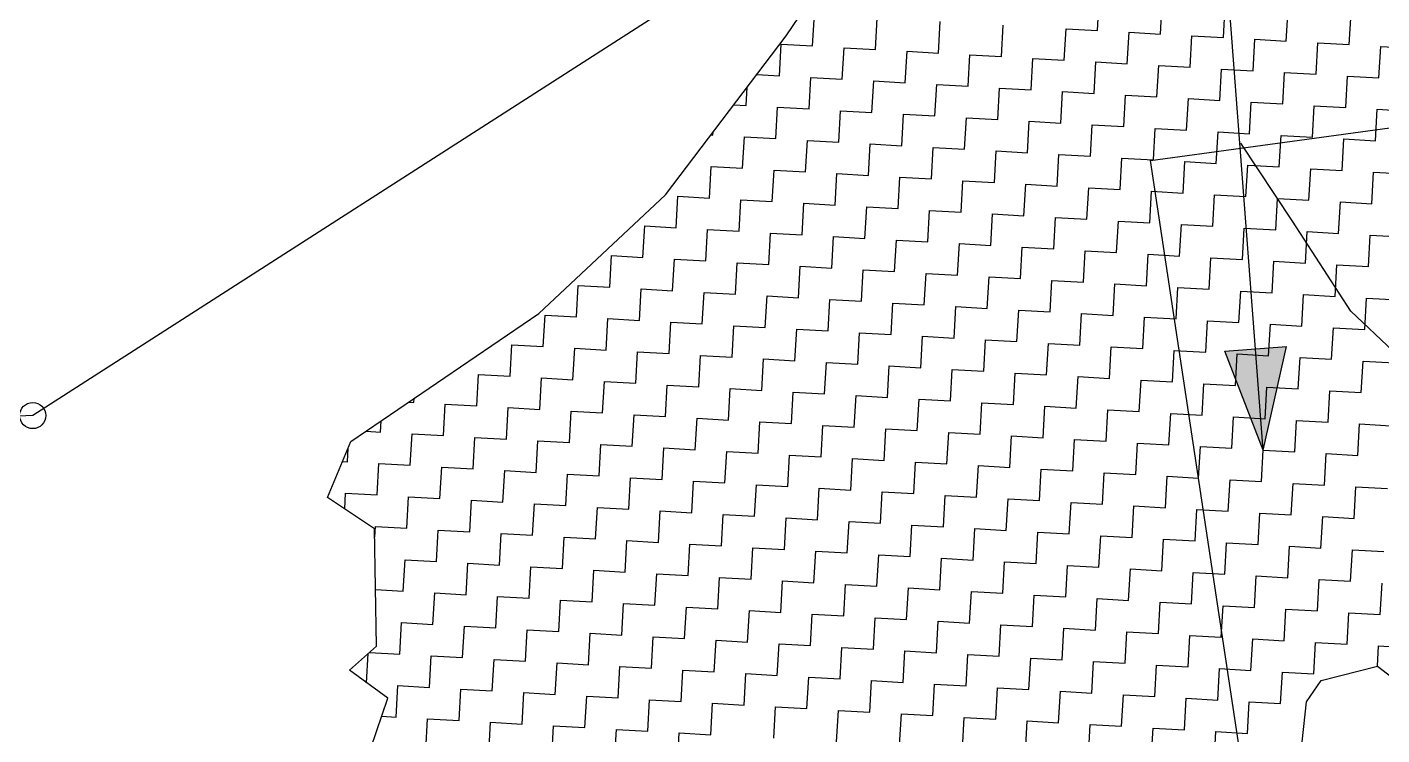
# Model space of a CAD drawing. Header units: metres. Extents: x 284689 to 287152, y 2012663 to 2015676.
# Drawn here: x 285719.2 to 285993.7, y 2015293 to 2015436.4 of the extents above; entities that cross this region are included whole.
import ezdxf

# ---------------------------------------------------------------- set-up
doc = ezdxf.new("R2010")
doc.units = ezdxf.units.M
doc.header["$MEASUREMENT"] = 0
for name, color, linetype in [('LINE_WATER', 4, 'Continuous'), ('POLY_HATCH', 12, 'Continuous'), ('POLY_PARCEL', 6, 'Continuous'), ('V_BOUND_LINE', 7, 'Continuous')]:
    doc.layers.add(name, color=color, linetype=linetype)

msp = doc.modelspace()

# ---------------------------------------------------------------- hatches: boundary and pattern name
h = msp.add_hatch(color=256)
h.paths.add_polyline_path([(285968.14, 2015371.22), (285961.87, 2015370.74), (285969.7, 2015350.71)])
h.paths.add_polyline_path([(285969.7, 2015350.71), (285974.41, 2015371.69), (285968.14, 2015371.22)])

# ---------------------------------------------------------------- linework, layer by layer
for points in [[(285969.7, 2015350.71), (285960.29, 2015474.27)], [(285961.87, 2015370.74), (285974.41, 2015371.69)], [(285969.7, 2015350.71), (285961.87, 2015370.74)], [(285969.7, 2015350.71), (285974.41, 2015371.69)]]:
    msp.add_lwpolyline(points)
msp.add_circle((285720.36, 2015357.71), 2.65)
at = {"layer": 'LINE_WATER'}
for p, q in [((285975.64, 2015397.09), (285965.13, 2015412.87)), ((285987.45, 2015378.85), (285975.64, 2015397.09)), ((285996.02, 2015370.78), (285987.45, 2015378.85))]:
    msp.add_line(p, q, dxfattribs=at)
at = {"layer": 'POLY_HATCH'}
for p, q in [((285873.02, 2015434.66), (285886.3, 2015454.19)), ((285848.6, 2015402.43), (285873.02, 2015434.66)), ((285822.9, 2015378.38), (285848.6, 2015402.43)), ((285784.82, 2015352.43), (285822.9, 2015378.38)), ((285780.12, 2015341.11), (285784.82, 2015352.43)), ((285789.62, 2015334.78), (285780.12, 2015341.11)), ((285790.03, 2015311), (285789.62, 2015334.78)), ((285784.53, 2015306.1), (285790.03, 2015311)), ((285792.33, 2015300.45), (285784.53, 2015306.1)), ((285981.4, 2015304.01), (285992.82, 2015306.96)), ((285992.82, 2015306.96), (286007.91, 2015295.32)), ((285978.46, 2015299.68), (285981.4, 2015304.01)), ((285786.09, 2015282.26), (285792.33, 2015300.45)), ((285977.56, 2015291.63), (285978.46, 2015299.68))]:
    msp.add_line(p, q, dxfattribs=at)
at = {"layer": 'POLY_HATCH', "linetype": 'Continuous'}
for p, q in [((285936.11, 2015435.73), (285936.47, 2015442.1)), ((285948.86, 2015435.01), (285949.22, 2015441.39)), ((285961.61, 2015434.3), (285961.97, 2015440.67)), ((285974.36, 2015433.58), (285974.72, 2015439.95)), ((285987.11, 2015432.86), (285987.47, 2015439.24)), ((285878.38, 2015432.58), (285878.74, 2015438.95)), ((285891.13, 2015431.86), (285891.49, 2015438.24)), ((285903.88, 2015431.15), (285904.24, 2015437.52)), ((285916.63, 2015430.43), (285916.99, 2015436.8)), ((285929.38, 2015429.71), (285929.74, 2015436.09)), ((285929.74, 2015436.09), (285936.11, 2015435.73)), ((285942.13, 2015429), (285942.49, 2015435.37)), ((285942.49, 2015435.37), (285948.86, 2015435.01)), ((285954.88, 2015428.28), (285955.24, 2015434.65)), ((285955.24, 2015434.65), (285961.61, 2015434.3)), ((285967.63, 2015427.56), (285967.99, 2015433.94)), ((285967.99, 2015433.94), (285974.36, 2015433.58)), ((285871.65, 2015426.56), (285872.01, 2015432.94)), ((285872.01, 2015432.94), (285878.38, 2015432.58)), ((285884.4, 2015425.85), (285884.76, 2015432.22)), ((285884.76, 2015432.22), (285891.13, 2015431.86)), ((285897.15, 2015425.13), (285897.51, 2015431.5)), ((285897.51, 2015431.5), (285903.88, 2015431.15)), ((285909.9, 2015424.41), (285910.26, 2015430.79)), ((285910.26, 2015430.79), (285916.63, 2015430.43)), ((285980.38, 2015426.85), (285980.74, 2015433.22)), ((285980.74, 2015433.22), (285987.11, 2015432.86)), ((285993.13, 2015426.13), (285993.49, 2015432.5)), ((285993.49, 2015432.5), (285999.86, 2015432.15)), ((285922.65, 2015423.7), (285923, 2015430.07)), ((285923, 2015430.07), (285929.38, 2015429.71)), ((285935.4, 2015422.98), (285935.75, 2015429.35)), ((285935.75, 2015429.35), (285942.13, 2015429)), ((285948.15, 2015422.26), (285948.5, 2015428.64)), ((285948.5, 2015428.64), (285954.88, 2015428.28)), ((285867.08, 2015426.82), (285871.65, 2015426.56)), ((285877.66, 2015419.83), (285878.02, 2015426.21)), ((285878.02, 2015426.21), (285884.4, 2015425.85)), ((285890.41, 2015419.11), (285890.77, 2015425.49)), ((285890.77, 2015425.49), (285897.15, 2015425.13)), ((285960.9, 2015421.55), (285961.25, 2015427.92)), ((285961.25, 2015427.92), (285967.63, 2015427.56)), ((285973.64, 2015420.83), (285974, 2015427.2)), ((285974, 2015427.2), (285980.38, 2015426.85)), ((285986.39, 2015420.11), (285986.75, 2015426.49)), ((285986.75, 2015426.49), (285993.13, 2015426.13)), ((285864.91, 2015420.55), (285865.12, 2015424.23)), ((285903.16, 2015418.4), (285903.52, 2015424.77)), ((285903.52, 2015424.77), (285909.9, 2015424.41)), ((285915.91, 2015417.68), (285916.27, 2015424.06)), ((285916.27, 2015424.06), (285922.65, 2015423.7)), ((285928.66, 2015416.96), (285929.02, 2015423.34)), ((285929.02, 2015423.34), (285935.4, 2015422.98)), ((285941.41, 2015416.25), (285941.77, 2015422.62)), ((285941.77, 2015422.62), (285948.15, 2015422.26)), ((285862.43, 2015420.69), (285864.91, 2015420.55)), ((285870.93, 2015413.81), (285871.29, 2015420.19)), ((285871.29, 2015420.19), (285877.66, 2015419.83)), ((285954.16, 2015415.53), (285954.52, 2015421.91)), ((285954.52, 2015421.91), (285960.9, 2015421.55)), ((285966.91, 2015414.81), (285967.27, 2015421.19)), ((285967.27, 2015421.19), (285973.64, 2015420.83)), ((285979.66, 2015414.1), (285980.02, 2015420.47)), ((285980.02, 2015420.47), (285986.39, 2015420.11)), ((285883.68, 2015413.1), (285884.04, 2015419.47)), ((285884.04, 2015419.47), (285890.41, 2015419.11)), ((285896.43, 2015412.38), (285896.79, 2015418.76)), ((285896.79, 2015418.76), (285903.16, 2015418.4)), ((285909.18, 2015411.66), (285909.54, 2015418.04)), ((285909.54, 2015418.04), (285915.91, 2015417.68)), ((285921.93, 2015410.95), (285922.29, 2015417.32)), ((285922.29, 2015417.32), (285928.66, 2015416.96)), ((285992.41, 2015413.38), (285992.77, 2015419.76)), ((285992.77, 2015419.76), (285999.14, 2015419.4)), ((285857.79, 2015414.55), (285858.18, 2015414.53)), ((285858.18, 2015414.53), (285858.21, 2015415.12)), ((285934.68, 2015410.23), (285935.04, 2015416.61)), ((285935.04, 2015416.61), (285941.41, 2015416.25)), ((285947.43, 2015409.51), (285947.79, 2015415.89)), ((285947.79, 2015415.89), (285954.16, 2015415.53)), ((285960.18, 2015408.8), (285960.54, 2015415.17)), ((285960.54, 2015415.17), (285966.91, 2015414.81)), ((285972.93, 2015408.08), (285973.29, 2015414.46)), ((285973.29, 2015414.46), (285979.66, 2015414.1)), ((285864.2, 2015407.8), (285864.56, 2015414.17)), ((285864.56, 2015414.17), (285870.93, 2015413.81)), ((285876.95, 2015407.08), (285877.31, 2015413.46)), ((285877.31, 2015413.46), (285883.68, 2015413.1)), ((285889.7, 2015406.36), (285890.06, 2015412.74)), ((285890.06, 2015412.74), (285896.43, 2015412.38)), ((285902.45, 2015405.65), (285902.81, 2015412.02)), ((285902.81, 2015412.02), (285909.18, 2015411.66)), ((285985.68, 2015407.36), (285986.04, 2015413.74)), ((285986.04, 2015413.74), (285992.41, 2015413.38)), ((285915.2, 2015404.93), (285915.55, 2015411.31)), ((285915.55, 2015411.31), (285921.93, 2015410.95)), ((285927.95, 2015404.21), (285928.3, 2015410.59)), ((285928.3, 2015410.59), (285934.68, 2015410.23)), ((285940.7, 2015403.5), (285941.05, 2015409.87)), ((285941.05, 2015409.87), (285947.43, 2015409.51)), ((285953.45, 2015402.78), (285953.8, 2015409.16)), ((285953.8, 2015409.16), (285960.18, 2015408.8)), ((285857.47, 2015401.78), (285857.82, 2015408.16)), ((285857.82, 2015408.16), (285864.2, 2015407.8)), ((285870.21, 2015401.06), (285870.57, 2015407.44)), ((285870.57, 2015407.44), (285876.95, 2015407.08)), ((285882.96, 2015400.35), (285883.32, 2015406.72)), ((285883.32, 2015406.72), (285889.7, 2015406.36)), ((285966.19, 2015402.06), (285966.55, 2015408.44)), ((285966.55, 2015408.44), (285972.93, 2015408.08)), ((285978.94, 2015401.35), (285979.3, 2015407.72)), ((285979.3, 2015407.72), (285985.68, 2015407.36)), ((285991.69, 2015400.63), (285992.05, 2015407.01)), ((285992.05, 2015407.01), (285998.43, 2015406.65)), ((285895.71, 2015399.63), (285896.07, 2015406.01)), ((285896.07, 2015406.01), (285902.45, 2015405.65)), ((285908.46, 2015398.91), (285908.82, 2015405.29)), ((285908.82, 2015405.29), (285915.2, 2015404.93)), ((285921.21, 2015398.2), (285921.57, 2015404.57)), ((285921.57, 2015404.57), (285927.95, 2015404.21)), ((285933.96, 2015397.48), (285934.32, 2015403.86)), ((285934.32, 2015403.86), (285940.7, 2015403.5)), ((285850.73, 2015395.76), (285851.09, 2015402.14)), ((285851.09, 2015402.14), (285857.47, 2015401.78)), ((285863.48, 2015395.05), (285863.84, 2015401.42)), ((285863.84, 2015401.42), (285870.21, 2015401.06)), ((285876.23, 2015394.33), (285876.59, 2015400.71)), ((285876.59, 2015400.71), (285882.96, 2015400.35)), ((285946.71, 2015396.76), (285947.07, 2015403.14)), ((285947.07, 2015403.14), (285953.45, 2015402.78)), ((285959.46, 2015396.05), (285959.82, 2015402.42)), ((285959.82, 2015402.42), (285966.19, 2015402.06)), ((285972.21, 2015395.33), (285972.57, 2015401.71)), ((285972.57, 2015401.71), (285978.94, 2015401.35)), ((285984.96, 2015394.61), (285985.32, 2015400.99)), ((285985.32, 2015400.99), (285991.69, 2015400.63)), ((285888.98, 2015393.61), (285889.34, 2015399.99)), ((285889.34, 2015399.99), (285895.71, 2015399.63)), ((285901.73, 2015392.9), (285902.09, 2015399.27)), ((285902.09, 2015399.27), (285908.46, 2015398.91)), ((285914.48, 2015392.18), (285914.84, 2015398.56)), ((285914.84, 2015398.56), (285921.21, 2015398.2)), ((285927.23, 2015391.46), (285927.59, 2015397.84)), ((285927.59, 2015397.84), (285933.96, 2015397.48)), ((285844, 2015389.75), (285844.36, 2015396.12)), ((285844.36, 2015396.12), (285850.73, 2015395.76)), ((285856.75, 2015389.03), (285857.11, 2015395.41)), ((285857.11, 2015395.41), (285863.48, 2015395.05)), ((285939.98, 2015390.75), (285940.34, 2015397.12)), ((285940.34, 2015397.12), (285946.71, 2015396.76)), ((285952.73, 2015390.03), (285953.09, 2015396.41)), ((285953.09, 2015396.41), (285959.46, 2015396.05)), ((285965.48, 2015389.31), (285965.84, 2015395.69)), ((285965.84, 2015395.69), (285972.21, 2015395.33)), ((285869.5, 2015388.31), (285869.86, 2015394.69)), ((285869.86, 2015394.69), (285876.23, 2015394.33)), ((285882.25, 2015387.6), (285882.61, 2015393.97)), ((285882.61, 2015393.97), (285888.98, 2015393.61)), ((285895, 2015386.88), (285895.36, 2015393.26)), ((285895.36, 2015393.26), (285901.73, 2015392.9)), ((285907.75, 2015386.16), (285908.11, 2015392.54)), ((285908.11, 2015392.54), (285914.48, 2015392.18)), ((285978.23, 2015388.6), (285978.59, 2015394.97)), ((285978.59, 2015394.97), (285984.96, 2015394.61)), ((285990.98, 2015387.88), (285991.34, 2015394.26)), ((285991.34, 2015394.26), (285997.71, 2015393.9)), ((285837.27, 2015383.73), (285837.62, 2015390.11)), ((285837.62, 2015390.11), (285844, 2015389.75)), ((285920.5, 2015385.45), (285920.85, 2015391.82)), ((285920.85, 2015391.82), (285927.23, 2015391.46)), ((285933.25, 2015384.73), (285933.6, 2015391.11)), ((285933.6, 2015391.11), (285939.98, 2015390.75)), ((285946, 2015384.01), (285946.35, 2015390.39)), ((285946.35, 2015390.39), (285952.73, 2015390.03)), ((285958.75, 2015383.3), (285959.1, 2015389.67)), ((285959.1, 2015389.67), (285965.48, 2015389.31)), ((285850.02, 2015383.01), (285850.37, 2015389.39)), ((285850.37, 2015389.39), (285856.75, 2015389.03)), ((285862.76, 2015382.3), (285863.12, 2015388.67)), ((285863.12, 2015388.67), (285869.5, 2015388.31)), ((285875.51, 2015381.58), (285875.87, 2015387.96)), ((285875.87, 2015387.96), (285882.25, 2015387.6)), ((285888.26, 2015380.86), (285888.62, 2015387.24)), ((285888.62, 2015387.24), (285895, 2015386.88)), ((285971.49, 2015382.58), (285971.85, 2015388.96)), ((285971.85, 2015388.96), (285978.23, 2015388.6)), ((285984.24, 2015381.86), (285984.6, 2015388.24)), ((285984.6, 2015388.24), (285990.98, 2015387.88)), ((285830.53, 2015377.72), (285830.89, 2015384.09)), ((285830.89, 2015384.09), (285837.27, 2015383.73)), ((285901.01, 2015380.15), (285901.37, 2015386.52)), ((285901.37, 2015386.52), (285907.75, 2015386.16)), ((285913.76, 2015379.43), (285914.12, 2015385.81)), ((285914.12, 2015385.81), (285920.5, 2015385.45)), ((285926.51, 2015378.71), (285926.87, 2015385.09)), ((285926.87, 2015385.09), (285933.25, 2015384.73)), ((285939.26, 2015378), (285939.62, 2015384.37)), ((285939.62, 2015384.37), (285946, 2015384.01)), ((285843.28, 2015377), (285843.64, 2015383.37)), ((285843.64, 2015383.37), (285850.02, 2015383.01)), ((285856.03, 2015376.28), (285856.39, 2015382.66)), ((285856.39, 2015382.66), (285862.76, 2015382.3)), ((285868.78, 2015375.57), (285869.14, 2015381.94)), ((285869.14, 2015381.94), (285875.51, 2015381.58)), ((285952.01, 2015377.28), (285952.37, 2015383.66)), ((285952.37, 2015383.66), (285958.75, 2015383.3)), ((285964.76, 2015376.56), (285965.12, 2015382.94)), ((285965.12, 2015382.94), (285971.49, 2015382.58)), ((285977.51, 2015375.85), (285977.87, 2015382.22)), ((285977.87, 2015382.22), (285984.24, 2015381.86)), ((285990.26, 2015375.13), (285990.62, 2015381.51)), ((285990.62, 2015381.51), (285996.99, 2015381.15)), ((285881.53, 2015374.85), (285881.89, 2015381.22)), ((285881.89, 2015381.22), (285888.26, 2015380.86)), ((285894.28, 2015374.13), (285894.64, 2015380.51)), ((285894.64, 2015380.51), (285901.01, 2015380.15)), ((285907.03, 2015373.42), (285907.39, 2015379.79)), ((285907.39, 2015379.79), (285913.76, 2015379.43)), ((285919.78, 2015372.7), (285920.14, 2015379.07)), ((285920.14, 2015379.07), (285926.51, 2015378.71)), ((285823.8, 2015371.7), (285824.16, 2015378.07)), ((285824.16, 2015378.07), (285830.53, 2015377.72)), ((285836.55, 2015370.98), (285836.91, 2015377.36)), ((285836.91, 2015377.36), (285843.28, 2015377)), ((285849.3, 2015370.27), (285849.66, 2015376.64)), ((285849.66, 2015376.64), (285856.03, 2015376.28)), ((285862.05, 2015369.55), (285862.41, 2015375.92)), ((285862.41, 2015375.92), (285868.78, 2015375.57)), ((285932.53, 2015371.98), (285932.89, 2015378.36)), ((285932.89, 2015378.36), (285939.26, 2015378)), ((285945.28, 2015371.27), (285945.64, 2015377.64)), ((285945.64, 2015377.64), (285952.01, 2015377.28)), ((285958.03, 2015370.55), (285958.39, 2015376.92)), ((285958.39, 2015376.92), (285964.76, 2015376.56)), ((285970.78, 2015369.83), (285971.14, 2015376.21)), ((285971.14, 2015376.21), (285977.51, 2015375.85)), ((285874.8, 2015368.83), (285875.16, 2015375.21)), ((285875.16, 2015375.21), (285881.53, 2015374.85)), ((285887.55, 2015368.12), (285887.91, 2015374.49)), ((285887.91, 2015374.49), (285894.28, 2015374.13)), ((285900.3, 2015367.4), (285900.66, 2015373.77)), ((285900.66, 2015373.77), (285907.03, 2015373.42)), ((285983.53, 2015369.12), (285983.89, 2015375.49)), ((285983.89, 2015375.49), (285990.26, 2015375.13)), ((285817.07, 2015365.68), (285817.42, 2015372.06)), ((285817.42, 2015372.06), (285823.8, 2015371.7)), ((285829.82, 2015364.97), (285830.17, 2015371.34)), ((285830.17, 2015371.34), (285836.55, 2015370.98)), ((285842.57, 2015364.25), (285842.92, 2015370.62)), ((285842.92, 2015370.62), (285849.3, 2015370.27)), ((285913.05, 2015366.68), (285913.4, 2015373.06)), ((285913.4, 2015373.06), (285919.78, 2015372.7)), ((285925.8, 2015365.97), (285926.15, 2015372.34)), ((285926.15, 2015372.34), (285932.53, 2015371.98)), ((285938.55, 2015365.25), (285938.9, 2015371.62)), ((285938.9, 2015371.62), (285945.28, 2015371.27)), ((285951.3, 2015364.53), (285951.65, 2015370.91)), ((285951.65, 2015370.91), (285958.03, 2015370.55)), ((285855.32, 2015363.53), (285855.67, 2015369.91)), ((285855.67, 2015369.91), (285862.05, 2015369.55)), ((285868.06, 2015362.82), (285868.42, 2015369.19)), ((285868.42, 2015369.19), (285874.8, 2015368.83)), ((285880.81, 2015362.1), (285881.17, 2015368.47)), ((285881.17, 2015368.47), (285887.55, 2015368.12)), ((285893.56, 2015361.38), (285893.92, 2015367.76)), ((285893.92, 2015367.76), (285900.3, 2015367.4)), ((285964.04, 2015363.82), (285964.4, 2015370.19)), ((285964.4, 2015370.19), (285970.78, 2015369.83)), ((285976.79, 2015363.1), (285977.15, 2015369.47)), ((285977.15, 2015369.47), (285983.53, 2015369.12)), ((285989.54, 2015362.38), (285989.9, 2015368.76)), ((285989.9, 2015368.76), (285996.28, 2015368.4)), ((285810.33, 2015359.67), (285810.69, 2015366.04)), ((285810.69, 2015366.04), (285817.07, 2015365.68)), ((285823.08, 2015358.95), (285823.44, 2015365.32)), ((285823.44, 2015365.32), (285829.82, 2015364.97)), ((285906.31, 2015360.67), (285906.67, 2015367.04)), ((285906.67, 2015367.04), (285913.05, 2015366.68)), ((285919.06, 2015359.95), (285919.42, 2015366.32)), ((285919.42, 2015366.32), (285925.8, 2015365.97)), ((285931.81, 2015359.23), (285932.17, 2015365.61)), ((285932.17, 2015365.61), (285938.55, 2015365.25)), ((285944.56, 2015358.52), (285944.92, 2015364.89)), ((285944.92, 2015364.89), (285951.3, 2015364.53)), ((285835.83, 2015358.23), (285836.19, 2015364.61)), ((285836.19, 2015364.61), (285842.57, 2015364.25)), ((285848.58, 2015357.52), (285848.94, 2015363.89)), ((285848.94, 2015363.89), (285855.32, 2015363.53)), ((285861.33, 2015356.8), (285861.69, 2015363.17)), ((285861.69, 2015363.17), (285868.06, 2015362.82)), ((285874.08, 2015356.08), (285874.44, 2015362.46)), ((285874.44, 2015362.46), (285880.81, 2015362.1)), ((285957.31, 2015357.8), (285957.67, 2015364.17)), ((285957.67, 2015364.17), (285964.04, 2015363.82)), ((285970.06, 2015357.08), (285970.42, 2015363.46)), ((285970.42, 2015363.46), (285976.79, 2015363.1)), ((285982.81, 2015356.37), (285983.17, 2015362.74)), ((285983.17, 2015362.74), (285989.54, 2015362.38)), ((285796.57, 2015360.44), (285797.58, 2015360.38)), ((285797.58, 2015360.38), (285797.63, 2015361.16)), ((285803.6, 2015353.65), (285803.96, 2015360.02)), ((285803.96, 2015360.02), (285810.33, 2015359.67)), ((285886.83, 2015355.37), (285887.19, 2015361.74)), ((285887.19, 2015361.74), (285893.56, 2015361.38)), ((285899.58, 2015354.65), (285899.94, 2015361.02)), ((285899.94, 2015361.02), (285906.31, 2015360.67)), ((285912.33, 2015353.93), (285912.69, 2015360.31)), ((285912.69, 2015360.31), (285919.06, 2015359.95)), ((285925.08, 2015353.22), (285925.44, 2015359.59)), ((285925.44, 2015359.59), (285931.81, 2015359.23)), ((285790.85, 2015354.37), (285790.98, 2015356.63)), ((285816.35, 2015352.93), (285816.71, 2015359.31)), ((285816.71, 2015359.31), (285823.08, 2015358.95)), ((285829.1, 2015352.22), (285829.46, 2015358.59)), ((285829.46, 2015358.59), (285835.83, 2015358.23)), ((285841.85, 2015351.5), (285842.21, 2015357.87)), ((285842.21, 2015357.87), (285848.58, 2015357.52)), ((285854.6, 2015350.78), (285854.96, 2015357.16)), ((285854.96, 2015357.16), (285861.33, 2015356.8)), ((285937.83, 2015352.5), (285938.19, 2015358.87)), ((285938.19, 2015358.87), (285944.56, 2015358.52)), ((285950.58, 2015351.78), (285950.94, 2015358.16)), ((285950.94, 2015358.16), (285957.31, 2015357.8)), ((285963.33, 2015351.07), (285963.69, 2015357.44)), ((285963.69, 2015357.44), (285970.06, 2015357.08)), ((285976.08, 2015350.35), (285976.44, 2015356.72)), ((285976.44, 2015356.72), (285982.81, 2015356.37)), ((285787.9, 2015354.53), (285790.85, 2015354.37)), ((285796.87, 2015347.63), (285797.23, 2015354.01)), ((285797.23, 2015354.01), (285803.6, 2015353.65)), ((285867.35, 2015350.07), (285867.71, 2015356.44)), ((285867.71, 2015356.44), (285874.08, 2015356.08)), ((285880.1, 2015349.35), (285880.46, 2015355.72)), ((285880.46, 2015355.72), (285886.83, 2015355.37)), ((285892.85, 2015348.63), (285893.21, 2015355.01)), ((285893.21, 2015355.01), (285899.58, 2015354.65)), ((285905.6, 2015347.92), (285905.96, 2015354.29)), ((285905.96, 2015354.29), (285912.33, 2015353.93)), ((285988.83, 2015349.63), (285989.19, 2015356.01)), ((285989.19, 2015356.01), (285995.56, 2015355.65)), ((285809.62, 2015346.92), (285809.97, 2015353.29)), ((285809.97, 2015353.29), (285816.35, 2015352.93)), ((285822.37, 2015346.2), (285822.72, 2015352.57)), ((285822.72, 2015352.57), (285829.1, 2015352.22)), ((285835.12, 2015345.48), (285835.47, 2015351.86)), ((285835.47, 2015351.86), (285841.85, 2015351.5)), ((285847.87, 2015344.77), (285848.22, 2015351.14)), ((285848.22, 2015351.14), (285854.6, 2015350.78)), ((285918.35, 2015347.2), (285918.7, 2015353.57)), ((285918.7, 2015353.57), (285925.08, 2015353.22)), ((285931.1, 2015346.48), (285931.45, 2015352.86)), ((285931.45, 2015352.86), (285937.83, 2015352.5)), ((285943.85, 2015345.77), (285944.2, 2015352.14)), ((285944.2, 2015352.14), (285950.58, 2015351.78)), ((285956.6, 2015345.05), (285956.95, 2015351.42)), ((285956.95, 2015351.42), (285963.33, 2015351.07)), ((285783.15, 2015348.4), (285784.12, 2015348.35)), ((285784.12, 2015348.35), (285784.27, 2015351.12)), ((285860.61, 2015344.05), (285860.97, 2015350.42)), ((285860.97, 2015350.42), (285867.35, 2015350.07)), ((285873.36, 2015343.33), (285873.72, 2015349.71)), ((285873.72, 2015349.71), (285880.1, 2015349.35)), ((285886.11, 2015342.62), (285886.47, 2015348.99)), ((285886.47, 2015348.99), (285892.85, 2015348.63)), ((285969.34, 2015344.33), (285969.7, 2015350.71)), ((285969.7, 2015350.71), (285976.08, 2015350.35)), ((285982.09, 2015343.62), (285982.45, 2015349.99)), ((285982.45, 2015349.99), (285988.83, 2015349.63)), ((285790.13, 2015341.62), (285790.49, 2015347.99)), ((285790.49, 2015347.99), (285796.87, 2015347.63)), ((285802.88, 2015340.9), (285803.24, 2015347.27)), ((285803.24, 2015347.27), (285809.62, 2015346.92)), ((285815.63, 2015340.18), (285815.99, 2015346.56)), ((285815.99, 2015346.56), (285822.37, 2015346.2)), ((285828.38, 2015339.47), (285828.74, 2015345.84)), ((285828.74, 2015345.84), (285835.12, 2015345.48)), ((285898.86, 2015341.9), (285899.22, 2015348.27)), ((285899.22, 2015348.27), (285905.6, 2015347.92)), ((285911.61, 2015341.18), (285911.97, 2015347.56)), ((285911.97, 2015347.56), (285918.35, 2015347.2)), ((285924.36, 2015340.47), (285924.72, 2015346.84)), ((285924.72, 2015346.84), (285931.1, 2015346.48)), ((285937.11, 2015339.75), (285937.47, 2015346.12)), ((285937.47, 2015346.12), (285943.85, 2015345.77)), ((285841.13, 2015338.75), (285841.49, 2015345.12)), ((285841.49, 2015345.12), (285847.87, 2015344.77)), ((285853.88, 2015338.03), (285854.24, 2015344.41)), ((285854.24, 2015344.41), (285860.61, 2015344.05)), ((285866.63, 2015337.32), (285866.99, 2015343.69)), ((285866.99, 2015343.69), (285873.36, 2015343.33)), ((285879.38, 2015336.6), (285879.74, 2015342.97)), ((285879.74, 2015342.97), (285886.11, 2015342.62)), ((285949.86, 2015339.03), (285950.22, 2015345.41)), ((285950.22, 2015345.41), (285956.6, 2015345.05)), ((285962.61, 2015338.32), (285962.97, 2015344.69)), ((285962.97, 2015344.69), (285969.34, 2015344.33)), ((285975.36, 2015337.6), (285975.72, 2015343.97)), ((285975.72, 2015343.97), (285982.09, 2015343.62)), ((285988.11, 2015336.88), (285988.47, 2015343.26)), ((285988.47, 2015343.26), (285994.84, 2015342.9)), ((285783.58, 2015338.81), (285783.76, 2015341.97)), ((285783.76, 2015341.97), (285790.13, 2015341.62)), ((285796.15, 2015334.88), (285796.51, 2015341.26)), ((285796.51, 2015341.26), (285802.88, 2015340.9)), ((285808.9, 2015334.17), (285809.26, 2015340.54)), ((285809.26, 2015340.54), (285815.63, 2015340.18)), ((285892.13, 2015335.88), (285892.49, 2015342.26)), ((285892.49, 2015342.26), (285898.86, 2015341.9)), ((285904.88, 2015335.17), (285905.24, 2015341.54)), ((285905.24, 2015341.54), (285911.61, 2015341.18)), ((285917.63, 2015334.45), (285917.99, 2015340.82)), ((285917.99, 2015340.82), (285924.36, 2015340.47)), ((285821.65, 2015333.45), (285822.01, 2015339.82)), ((285822.01, 2015339.82), (285828.38, 2015339.47)), ((285834.4, 2015332.73), (285834.76, 2015339.11)), ((285834.76, 2015339.11), (285841.13, 2015338.75)), ((285847.15, 2015332.02), (285847.51, 2015338.39)), ((285847.51, 2015338.39), (285853.88, 2015338.03)), ((285859.9, 2015331.3), (285860.26, 2015337.67)), ((285860.26, 2015337.67), (285866.63, 2015337.32)), ((285930.38, 2015333.73), (285930.74, 2015340.11)), ((285930.74, 2015340.11), (285937.11, 2015339.75)), ((285943.13, 2015333.02), (285943.49, 2015339.39)), ((285943.49, 2015339.39), (285949.86, 2015339.03)), ((285955.88, 2015332.3), (285956.24, 2015338.67)), ((285956.24, 2015338.67), (285962.61, 2015338.32)), ((285968.63, 2015331.58), (285968.99, 2015337.96)), ((285968.99, 2015337.96), (285975.36, 2015337.6)), ((285789.65, 2015333.06), (285789.78, 2015335.24)), ((285789.78, 2015335.24), (285796.15, 2015334.88)), ((285872.65, 2015330.58), (285873.01, 2015336.96)), ((285873.01, 2015336.96), (285879.38, 2015336.6)), ((285885.4, 2015329.87), (285885.76, 2015336.24)), ((285885.76, 2015336.24), (285892.13, 2015335.88)), ((285898.15, 2015329.15), (285898.51, 2015335.52)), ((285898.51, 2015335.52), (285904.88, 2015335.17)), ((285910.9, 2015328.43), (285911.25, 2015334.81)), ((285911.25, 2015334.81), (285917.63, 2015334.45)), ((285981.38, 2015330.87), (285981.74, 2015337.24)), ((285981.74, 2015337.24), (285988.11, 2015336.88)), ((285802.17, 2015328.15), (285802.53, 2015334.52)), ((285802.53, 2015334.52), (285808.9, 2015334.17)), ((285814.92, 2015327.43), (285815.27, 2015333.81)), ((285815.27, 2015333.81), (285821.65, 2015333.45)), ((285827.67, 2015326.72), (285828.02, 2015333.09)), ((285828.02, 2015333.09), (285834.4, 2015332.73)), ((285840.42, 2015326), (285840.77, 2015332.37)), ((285840.77, 2015332.37), (285847.15, 2015332.02)), ((285923.65, 2015327.72), (285924, 2015334.09)), ((285924, 2015334.09), (285930.38, 2015333.73)), ((285936.4, 2015327), (285936.75, 2015333.37)), ((285936.75, 2015333.37), (285943.13, 2015333.02)), ((285949.15, 2015326.28), (285949.5, 2015332.66)), ((285949.5, 2015332.66), (285955.88, 2015332.3)), ((285961.89, 2015325.57), (285962.25, 2015331.94)), ((285962.25, 2015331.94), (285968.63, 2015331.58)), ((285853.17, 2015325.28), (285853.52, 2015331.66)), ((285853.52, 2015331.66), (285859.9, 2015331.3)), ((285865.91, 2015324.57), (285866.27, 2015330.94)), ((285866.27, 2015330.94), (285872.65, 2015330.58)), ((285878.66, 2015323.85), (285879.02, 2015330.22)), ((285879.02, 2015330.22), (285885.4, 2015329.87)), ((285891.41, 2015323.13), (285891.77, 2015329.51)), ((285891.77, 2015329.51), (285898.15, 2015329.15)), ((285974.64, 2015324.85), (285975, 2015331.22)), ((285975, 2015331.22), (285981.38, 2015330.87)), ((285987.39, 2015324.13), (285987.75, 2015330.51)), ((285987.75, 2015330.51), (285994.13, 2015330.15)), ((285795.43, 2015322.13), (285795.79, 2015328.51)), ((285795.79, 2015328.51), (285802.17, 2015328.15)), ((285808.18, 2015321.42), (285808.54, 2015327.79)), ((285808.54, 2015327.79), (285814.92, 2015327.43)), ((285820.93, 2015320.7), (285821.29, 2015327.08)), ((285821.29, 2015327.08), (285827.67, 2015326.72)), ((285904.16, 2015322.42), (285904.52, 2015328.79)), ((285904.52, 2015328.79), (285910.9, 2015328.43)), ((285916.91, 2015321.7), (285917.27, 2015328.07)), ((285917.27, 2015328.07), (285923.65, 2015327.72)), ((285929.66, 2015320.98), (285930.02, 2015327.36)), ((285930.02, 2015327.36), (285936.4, 2015327)), ((285942.41, 2015320.27), (285942.77, 2015326.64)), ((285942.77, 2015326.64), (285949.15, 2015326.28)), ((285833.68, 2015319.98), (285834.04, 2015326.36)), ((285834.04, 2015326.36), (285840.42, 2015326)), ((285846.43, 2015319.27), (285846.79, 2015325.64)), ((285846.79, 2015325.64), (285853.17, 2015325.28)), ((285859.18, 2015318.55), (285859.54, 2015324.93)), ((285859.54, 2015324.93), (285865.91, 2015324.57)), ((285871.93, 2015317.83), (285872.29, 2015324.21)), ((285872.29, 2015324.21), (285878.66, 2015323.85)), ((285955.16, 2015319.55), (285955.52, 2015325.92)), ((285955.52, 2015325.92), (285961.89, 2015325.57)), ((285967.91, 2015318.83), (285968.27, 2015325.21)), ((285968.27, 2015325.21), (285974.64, 2015324.85)), ((285980.66, 2015318.12), (285981.02, 2015324.49)), ((285981.02, 2015324.49), (285987.39, 2015324.13)), ((285993.41, 2015317.4), (285993.77, 2015323.77)), ((285789.83, 2015322.45), (285795.43, 2015322.13)), ((285801.45, 2015315.4), (285801.81, 2015321.78)), ((285801.81, 2015321.78), (285808.18, 2015321.42)), ((285814.2, 2015314.68), (285814.56, 2015321.06)), ((285814.56, 2015321.06), (285820.93, 2015320.7)), ((285884.68, 2015317.12), (285885.04, 2015323.49)), ((285885.04, 2015323.49), (285891.41, 2015323.13)), ((285897.43, 2015316.4), (285897.79, 2015322.78)), ((285897.79, 2015322.78), (285904.16, 2015322.42)), ((285910.18, 2015315.68), (285910.54, 2015322.06)), ((285910.54, 2015322.06), (285916.91, 2015321.7)), ((285922.93, 2015314.97), (285923.29, 2015321.34)), ((285923.29, 2015321.34), (285929.66, 2015320.98)), ((285826.95, 2015313.97), (285827.31, 2015320.34)), ((285827.31, 2015320.34), (285833.68, 2015319.98)), ((285839.7, 2015313.25), (285840.06, 2015319.63)), ((285840.06, 2015319.63), (285846.43, 2015319.27)), ((285852.45, 2015312.53), (285852.81, 2015318.91)), ((285852.81, 2015318.91), (285859.18, 2015318.55)), ((285935.68, 2015314.25), (285936.04, 2015320.63)), ((285936.04, 2015320.63), (285942.41, 2015320.27)), ((285948.43, 2015313.53), (285948.79, 2015319.91)), ((285948.79, 2015319.91), (285955.16, 2015319.55)), ((285961.18, 2015312.82), (285961.54, 2015319.19)), ((285961.54, 2015319.19), (285967.91, 2015318.83)), ((285973.93, 2015312.1), (285974.29, 2015318.48)), ((285974.29, 2015318.48), (285980.66, 2015318.12)), ((285794.72, 2015309.38), (285795.08, 2015315.76)), ((285795.08, 2015315.76), (285801.45, 2015315.4)), ((285865.2, 2015311.82), (285865.56, 2015318.19)), ((285865.56, 2015318.19), (285871.93, 2015317.83)), ((285877.95, 2015311.1), (285878.31, 2015317.48)), ((285878.31, 2015317.48), (285884.68, 2015317.12)), ((285890.7, 2015310.38), (285891.06, 2015316.76)), ((285891.06, 2015316.76), (285897.43, 2015316.4)), ((285903.45, 2015309.67), (285903.81, 2015316.04)), ((285903.81, 2015316.04), (285910.18, 2015315.68)), ((285986.68, 2015311.38), (285987.04, 2015317.76)), ((285987.04, 2015317.76), (285993.41, 2015317.4)), ((285807.47, 2015308.67), (285807.82, 2015315.04)), ((285807.82, 2015315.04), (285814.2, 2015314.68)), ((285820.22, 2015307.95), (285820.57, 2015314.33)), ((285820.57, 2015314.33), (285826.95, 2015313.97)), ((285832.97, 2015307.23), (285833.32, 2015313.61)), ((285833.32, 2015313.61), (285839.7, 2015313.25)), ((285845.72, 2015306.52), (285846.07, 2015312.89)), ((285846.07, 2015312.89), (285852.45, 2015312.53)), ((285916.2, 2015308.95), (285916.55, 2015315.33)), ((285916.55, 2015315.33), (285922.93, 2015314.97)), ((285928.95, 2015308.23), (285929.3, 2015314.61)), ((285929.3, 2015314.61), (285935.68, 2015314.25)), ((285941.7, 2015307.52), (285942.05, 2015313.89)), ((285942.05, 2015313.89), (285948.43, 2015313.53)), ((285954.45, 2015306.8), (285954.8, 2015313.18)), ((285954.8, 2015313.18), (285961.18, 2015312.82)), ((285858.46, 2015305.8), (285858.82, 2015312.18)), ((285858.82, 2015312.18), (285865.2, 2015311.82)), ((285871.21, 2015305.08), (285871.57, 2015311.46)), ((285871.57, 2015311.46), (285877.95, 2015311.1)), ((285883.96, 2015304.37), (285884.32, 2015310.74)), ((285884.32, 2015310.74), (285890.7, 2015310.38)), ((285896.71, 2015303.65), (285897.07, 2015310.03)), ((285897.07, 2015310.03), (285903.45, 2015309.67)), ((285967.19, 2015306.08), (285967.55, 2015312.46)), ((285967.55, 2015312.46), (285973.93, 2015312.1)), ((285979.94, 2015305.37), (285980.3, 2015311.74)), ((285980.3, 2015311.74), (285986.68, 2015311.38)), ((285992.82, 2015306.96), (285993.05, 2015311.03)), ((285993.05, 2015311.03), (285999.43, 2015310.67)), ((285788, 2015303.59), (285788.33, 2015309.49)), ((285788.6, 2015309.73), (285794.72, 2015309.38)), ((285800.73, 2015302.65), (285801.09, 2015309.03)), ((285801.09, 2015309.03), (285807.47, 2015308.67)), ((285813.48, 2015301.93), (285813.84, 2015308.31)), ((285813.84, 2015308.31), (285820.22, 2015307.95)), ((285826.23, 2015301.22), (285826.59, 2015307.59)), ((285826.59, 2015307.59), (285832.97, 2015307.23)), ((285909.46, 2015302.93), (285909.82, 2015309.31)), ((285909.82, 2015309.31), (285916.2, 2015308.95)), ((285922.21, 2015302.22), (285922.57, 2015308.59)), ((285922.57, 2015308.59), (285928.95, 2015308.23)), ((285934.96, 2015301.5), (285935.32, 2015307.88)), ((285935.32, 2015307.88), (285941.7, 2015307.52)), ((285838.98, 2015300.5), (285839.34, 2015306.88)), ((285839.34, 2015306.88), (285845.72, 2015306.52)), ((285851.73, 2015299.78), (285852.09, 2015306.16)), ((285852.09, 2015306.16), (285858.46, 2015305.8)), ((285864.48, 2015299.07), (285864.84, 2015305.44)), ((285864.84, 2015305.44), (285871.21, 2015305.08)), ((285877.23, 2015298.35), (285877.59, 2015304.73)), ((285877.59, 2015304.73), (285883.96, 2015304.37)), ((285947.71, 2015300.78), (285948.07, 2015307.16)), ((285948.07, 2015307.16), (285954.45, 2015306.8)), ((285960.46, 2015300.07), (285960.82, 2015306.44)), ((285960.82, 2015306.44), (285967.19, 2015306.08)), ((285973.21, 2015299.35), (285973.57, 2015305.73)), ((285973.57, 2015305.73), (285979.94, 2015305.37)), ((285794, 2015296.63), (285794.36, 2015303.01)), ((285794.36, 2015303.01), (285800.73, 2015302.65)), ((285806.75, 2015295.92), (285807.11, 2015302.29)), ((285807.11, 2015302.29), (285813.48, 2015301.93)), ((285889.98, 2015297.63), (285890.34, 2015304.01)), ((285890.34, 2015304.01), (285896.71, 2015303.65)), ((285902.73, 2015296.92), (285903.09, 2015303.29)), ((285903.09, 2015303.29), (285909.46, 2015302.93)), ((285915.48, 2015296.2), (285915.84, 2015302.58)), ((285915.84, 2015302.58), (285922.21, 2015302.22)), ((285928.23, 2015295.48), (285928.59, 2015301.86)), ((285928.59, 2015301.86), (285934.96, 2015301.5)), ((285819.5, 2015295.2), (285819.86, 2015301.58)), ((285819.86, 2015301.58), (285826.23, 2015301.22)), ((285832.25, 2015294.48), (285832.61, 2015300.86)), ((285832.61, 2015300.86), (285838.98, 2015300.5)), ((285845, 2015293.77), (285845.36, 2015300.14)), ((285845.36, 2015300.14), (285851.73, 2015299.78)), ((285857.75, 2015293.05), (285858.11, 2015299.43)), ((285858.11, 2015299.43), (285864.48, 2015299.07)), ((285940.98, 2015294.77), (285941.34, 2015301.14)), ((285941.34, 2015301.14), (285947.71, 2015300.78)), ((285953.73, 2015294.05), (285954.09, 2015300.43)), ((285954.09, 2015300.43), (285960.46, 2015300.07)), ((285966.48, 2015293.33), (285966.84, 2015299.71)), ((285966.84, 2015299.71), (285973.21, 2015299.35)), ((285791.08, 2015296.8), (285794, 2015296.63)), ((285800.02, 2015289.9), (285800.38, 2015296.28)), ((285800.38, 2015296.28), (285806.75, 2015295.92)), ((285870.5, 2015292.33), (285870.86, 2015298.71)), ((285870.86, 2015298.71), (285877.23, 2015298.35)), ((285883.25, 2015291.62), (285883.61, 2015297.99)), ((285883.61, 2015297.99), (285889.98, 2015297.63)), ((285896, 2015290.9), (285896.36, 2015297.28)), ((285896.36, 2015297.28), (285902.73, 2015296.92)), ((285908.75, 2015290.18), (285909.1, 2015296.56)), ((285909.1, 2015296.56), (285915.48, 2015296.2)), ((285812.77, 2015289.18), (285813.12, 2015295.56)), ((285813.12, 2015295.56), (285819.5, 2015295.2)), ((285825.52, 2015288.47), (285825.87, 2015294.84)), ((285825.87, 2015294.84), (285832.25, 2015294.48)), ((285838.27, 2015287.75), (285838.62, 2015294.13)), ((285838.62, 2015294.13), (285845, 2015293.77)), ((285921.5, 2015289.47), (285921.85, 2015295.84)), ((285921.85, 2015295.84), (285928.23, 2015295.48)), ((285934.25, 2015288.75), (285934.6, 2015295.13)), ((285934.6, 2015295.13), (285940.98, 2015294.77)), ((285947, 2015288.03), (285947.35, 2015294.41)), ((285947.35, 2015294.41), (285953.73, 2015294.05)), ((285959.74, 2015287.32), (285960.1, 2015293.69)), ((285960.1, 2015293.69), (285966.48, 2015293.33)), ((285851.02, 2015287.03), (285851.37, 2015293.41)), ((285851.37, 2015293.41), (285857.75, 2015293.05))]:
    msp.add_line(p, q, dxfattribs=at)
at = {"layer": 'POLY_PARCEL'}
for p, q in [((285946.83, 2015409.36), (286078.86, 2015427.49)), ((285988.51, 2015133.79), (285946.83, 2015409.36))]:
    msp.add_line(p, q, dxfattribs=at)
at = {"layer": 'V_BOUND_LINE'}
for p, q in [((285867.14, 2015451.89), (285720.36, 2015357.71)), ((285720.36, 2015357.71), (285595.62, 2015351.8))]:
    msp.add_line(p, q, dxfattribs=at)

doc.saveas('drawing.dxf')
